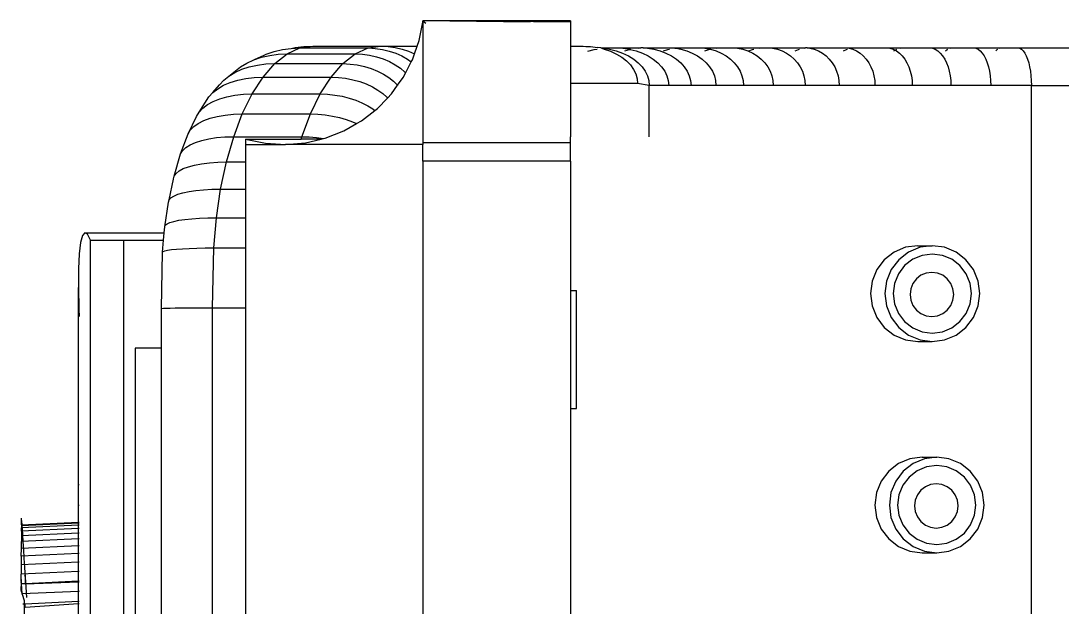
# Model space of a CAD drawing. Header units: millimetres. Extents: x 1380494 to 2061523, y -305664 to -174999.
# Drawn here: x 2013896 to 2014081.8, y -276285.2 to -276180.7 of the extents above; entities that cross this region are included whole.
import ezdxf

# ---------------------------------------------------------------- set-up
doc = ezdxf.new("R2010")
doc.units = ezdxf.units.MM
doc.header["$LTSCALE"] = 600
doc.header["$MEASUREMENT"] = 0
doc.layers.add('medical equipment', color=171, linetype='Continuous', lineweight=25)

msp = doc.modelspace()

# ---------------------------------------------------------------- linework, layer by layer
at = {"layer": 'medical equipment'}
for p, q in [((2013967.0478, -276184.2345), (2013967.7268, -276180.9189)), ((2013967.7268, -276180.9189), (2013967.7268, -276180.7047)), ((2013994.0664, -276180.7047), (2013967.7268, -276180.7047)), ((2013986.8581, -276180.9189), (2013967.7268, -276180.7047)), ((2013967.7268, -276180.7047), (2013967.8905, -276180.9189)), ((2013994.0664, -276180.9189), (2013967.7268, -276180.7047)), ((2013967.7268, -276180.7047), (2013968.2546, -276181.1409)), ((2013967.7268, -276180.9189), (2013967.7268, -276202.7249)), ((2013994.0664, -276180.7047), (2013994.0664, -276185.1903)), ((2013941.196, -276186.1589), (2013942.6814, -276185.8174)), ((2013942.6814, -276185.8174), (2013944.2282, -276185.6101)), ((2013943.5216, -276186.5956), (2013945.81, -276185.5406)), ((2013944.2282, -276185.6101), (2013944.974, -276185.4691)), ((2013944.2282, -276185.6101), (2013945.81, -276185.5406)), ((2013944.974, -276185.4691), (2013946.5297, -276185.2605)), ((2013945.81, -276185.5406), (2013948.1144, -276185.1905)), ((2013945.81, -276185.5406), (2013957.9589, -276185.5404)), ((2013946.5297, -276185.2605), (2013948.1144, -276185.1905)), ((2013948.1144, -276185.1905), (2013960.2633, -276185.1903)), ((2013955.6705, -276186.5954), (2013957.9589, -276185.5404)), ((2013957.9589, -276185.5404), (2013960.2633, -276185.1903)), ((2013957.9589, -276185.5404), (2013959.2457, -276185.6118)), ((2013959.2457, -276185.6118), (2013960.5143, -276185.7932)), ((2013960.2633, -276185.1903), (2013961.5471, -276185.2622)), ((2013960.2633, -276185.1903), (2013966.716, -276185.1903)), ((2013960.5143, -276185.7932), (2013961.7434, -276186.0816)), ((2013961.5471, -276185.2622), (2013962.8079, -276185.4447)), ((2013962.8079, -276185.4447), (2013964.0247, -276185.735)), ((2013964.0247, -276185.735), (2013965.1772, -276186.1281)), ((2013966.2239, -276186.6074), (2013966.716, -276185.1903)), ((2013966.716, -276185.1903), (2013967.0478, -276184.2345)), ((2013994.0664, -276185.1903), (2013996.3409, -276185.1903)), ((2013994.0664, -276185.1903), (2013994.0664, -276191.8886)), ((2013996.3409, -276185.1903), (2013996.8184, -276185.2622)), ((2013996.8184, -276185.2622), (2013997.6226, -276185.2622)), ((2013997.1508, -276186.1281), (2013998.321, -276185.8174)), ((2013997.6226, -276185.2622), (2013998.8783, -276185.4447)), ((2013998.321, -276185.8174), (2013998.8483, -276185.735)), ((2013999.4749, -276185.5345), (2013998.8783, -276185.4447)), ((2013999.4749, -276185.5345), (2014001.0425, -276185.5345)), ((2013999.4749, -276185.5345), (2014000.0869, -276185.735)), ((2013999.4749, -276185.5345), (2014000.0311, -276185.5876)), ((2014000.0311, -276185.5876), (2014001.0425, -276185.5345)), ((2014000.0311, -276185.5876), (2014001.0305, -276185.7685)), ((2014000.0869, -276185.735), (2014001.2284, -276186.1281)), ((2014001.0305, -276185.7685), (2014002.2281, -276186.0571)), ((2014001.0425, -276185.5345), (2014002.1897, -276185.5176)), ((2014002.1897, -276185.5176), (2014002.4873, -276185.5345)), ((2014002.4873, -276185.5345), (2014006.6116, -276185.5176)), ((2014002.4873, -276185.5345), (2014003.4227, -276185.5876)), ((2014003.4227, -276185.5876), (2014004.6324, -276185.7685)), ((2014003.769, -276186.0571), (2014004.6137, -276185.8174)), ((2014004.6137, -276185.8174), (2014004.7429, -276185.7958)), ((2014004.6324, -276185.7685), (2014004.7429, -276185.7958)), ((2014004.7429, -276185.7958), (2014004.9067, -276185.7685)), ((2014004.7429, -276185.7958), (2014005.7984, -276186.0571)), ((2014006.2141, -276185.5876), (2014006.6116, -276185.5176)), ((2014007.0239, -276185.5422), (2014006.6116, -276185.5176)), ((2014007.0239, -276185.5422), (2014007.1606, -276185.5345)), ((2014007.1606, -276185.5345), (2014011.5587, -276185.5176)), ((2014007.1606, -276185.5345), (2014007.7868, -276185.5876)), ((2014007.7868, -276185.5876), (2014008.9396, -276185.7685)), ((2014008.9396, -276185.7685), (2014010.0509, -276186.0571)), ((2014010.6614, -276186.0571), (2014011.4433, -276185.8174)), ((2014011.4433, -276185.8174), (2014011.7144, -276185.7685)), ((2014011.5587, -276185.5176), (2014011.8267, -276185.5345)), ((2014011.8267, -276185.5345), (2014012.6691, -276185.5876)), ((2014011.8267, -276185.5345), (2014013.8006, -276185.5345)), ((2014012.6691, -276185.5876), (2014012.9246, -276185.5876)), ((2014012.9246, -276185.5876), (2014013.8006, -276185.5345)), ((2014012.9246, -276185.5876), (2014013.7584, -276185.7685)), ((2014013.7584, -276185.7685), (2014014.8084, -276186.0571)), ((2014013.8006, -276185.5345), (2014017.0019, -276185.5176)), ((2014017.0019, -276185.5176), (2014017.2527, -276185.5345)), ((2014017.2527, -276185.5345), (2014018.041, -276185.5876)), ((2014017.2527, -276185.5345), (2014020.9236, -276185.5345)), ((2014018.041, -276185.5876), (2014019.0604, -276185.7685)), ((2014018.0552, -276186.0571), (2014018.7697, -276185.8174)), ((2014018.7697, -276185.8174), (2014019.0604, -276185.7685)), ((2014019.0604, -276185.7685), (2014020.0431, -276186.0571)), ((2014020.1232, -276185.5876), (2014020.9236, -276185.5345)), ((2014020.9236, -276185.5345), (2014022.9094, -276185.5176)), ((2014022.9094, -276185.5176), (2014023.1415, -276185.5345)), ((2014023.1415, -276185.5345), (2014023.8712, -276185.5876)), ((2014023.1415, -276185.5345), (2014028.488, -276185.5345)), ((2014023.8712, -276185.5876), (2014024.8147, -276185.7685)), ((2014024.8147, -276185.7685), (2014025.7242, -276186.0571)), ((2014025.9072, -276186.0571), (2014026.55, -276185.8174)), ((2014026.55, -276185.8174), (2014026.7729, -276185.7685)), ((2014027.7678, -276185.5876), (2014028.488, -276185.5345)), ((2014028.488, -276185.5345), (2014029.2467, -276185.5176)), ((2014029.2467, -276185.5176), (2014029.432, -276185.5324)), ((2014029.432, -276185.5324), (2014035.9766, -276185.5176)), ((2014029.432, -276185.5324), (2014030.1255, -276185.5876)), ((2014030.1255, -276185.5876), (2014030.9876, -276185.7685)), ((2014030.9876, -276185.7685), (2014031.8187, -276186.0571)), ((2014034.1714, -276186.0571), (2014034.7388, -276185.8174)), ((2014034.7388, -276185.8174), (2014034.9356, -276185.7685)), ((2014035.8138, -276185.5876), (2014035.9766, -276185.5176)), ((2014036.3044, -276185.5466), (2014035.9766, -276185.5176)), ((2014036.3044, -276185.5466), (2014036.4495, -276185.5345)), ((2014036.4495, -276185.5345), (2014043.0599, -276185.5176)), ((2014036.4495, -276185.5345), (2014036.7674, -276185.5876)), ((2014036.7674, -276185.5876), (2014037.5431, -276185.7685)), ((2014037.5431, -276185.7685), (2014038.2908, -276186.0571)), ((2014042.7995, -276186.0571), (2014043.2882, -276185.8174)), ((2014043.0599, -276185.5176), (2014043.2284, -276185.5345)), ((2014043.2284, -276185.5345), (2014043.7579, -276185.5876)), ((2014043.2284, -276185.5345), (2014044.7616, -276185.5345)), ((2014043.2882, -276185.8174), (2014043.4577, -276185.7685)), ((2014043.7579, -276185.5876), (2014044.4426, -276185.7685)), ((2014044.2141, -276185.5876), (2014044.7616, -276185.5345)), ((2014044.4426, -276185.7685), (2014045.1027, -276186.0571)), ((2014044.7616, -276185.5345), (2014050.4551, -276185.5176)), ((2014050.4551, -276185.5176), (2014050.6002, -276185.5345)), ((2014050.6002, -276185.5345), (2014051.0562, -276185.5876)), ((2014050.6002, -276185.5345), (2014053.3756, -276185.5345)), ((2014051.0562, -276185.5876), (2014051.646, -276185.7685)), ((2014051.646, -276185.7685), (2014051.9602, -276185.928)), ((2014051.741, -276186.0571), (2014051.9602, -276185.928)), ((2014051.9602, -276185.928), (2014052.1481, -276185.8174)), ((2014051.9602, -276185.928), (2014052.2145, -276186.0571)), ((2014052.1481, -276185.8174), (2014052.2893, -276185.7685)), ((2014052.9194, -276185.5876), (2014053.3756, -276185.5345)), ((2014053.3756, -276185.5345), (2014058.1188, -276185.5176)), ((2014058.1188, -276185.5176), (2014058.2397, -276185.5345)), ((2014058.2397, -276185.5345), (2014058.6197, -276185.5876)), ((2014058.2397, -276185.5345), (2014062.2412, -276185.5345)), ((2014058.6197, -276185.5876), (2014059.111, -276185.7685)), ((2014059.111, -276185.7685), (2014059.5846, -276186.0571)), ((2014060.9435, -276186.0571), (2014061.2667, -276185.8174)), ((2014061.2667, -276185.8174), (2014061.3788, -276185.7685)), ((2014061.879, -276185.5876), (2014062.2412, -276185.5345)), ((2014062.2412, -276185.5345), (2014066.0064, -276185.5176)), ((2014066.0064, -276185.5176), (2014066.1024, -276185.5345)), ((2014066.1024, -276185.5345), (2014066.404, -276185.5876)), ((2014066.1024, -276185.5345), (2014070.9642, -276185.5345)), ((2014066.404, -276185.5876), (2014066.794, -276185.7685)), ((2014066.794, -276185.7685), (2014067.17, -276186.0571)), ((2014069.9458, -276186.0571), (2014070.1995, -276185.8174)), ((2014070.1995, -276185.8174), (2014070.2874, -276185.7685)), ((2014070.68, -276185.5876), (2014070.9642, -276185.5345)), ((2014070.9642, -276185.5345), (2014073.919, -276185.5176)), ((2014073.919, -276185.5176), (2014073.9943, -276185.5345)), ((2014073.9943, -276185.5345), (2014074.231, -276185.5876)), ((2014073.9943, -276185.5345), (2014113.0949, -276185.5345)), ((2014074.231, -276185.5876), (2014074.5371, -276185.7685)), ((2014074.5371, -276185.7685), (2014074.8321, -276186.0571)), ((2013936.3149, -276188.2309), (2013937.5698, -276187.6559)), ((2013937.5698, -276187.6559), (2013938.9421, -276187.198)), ((2013937.5698, -276187.6559), (2013938.4861, -276187.2334)), ((2013938.4861, -276187.2334), (2013938.5096, -276187.2191)), ((2013938.5096, -276187.2191), (2013939.7974, -276186.6289)), ((2013938.9421, -276187.198), (2013940.4085, -276186.8653)), ((2013939.7974, -276186.6289), (2013941.196, -276186.1589)), ((2013940.4085, -276186.8653), (2013941.9437, -276186.6633)), ((2013941.3122, -276188.3339), (2013943.5216, -276186.5956)), ((2013941.9437, -276186.6633), (2013943.5216, -276186.5956)), ((2013943.5216, -276186.5956), (2013955.6705, -276186.5954)), ((2013953.4611, -276188.3337), (2013955.6705, -276186.5954)), ((2013955.6705, -276186.5954), (2013956.9613, -276186.6649)), ((2013956.9613, -276186.6649), (2013958.24, -276186.8417)), ((2013958.24, -276186.8417), (2013959.4852, -276187.1227)), ((2013959.4852, -276187.1227), (2013960.6761, -276187.5032)), ((2013960.6761, -276187.5032), (2013961.7928, -276187.977)), ((2013961.7434, -276186.0816), (2013962.9125, -276186.4722)), ((2013962.9125, -276186.4722), (2013964.0021, -276186.9584)), ((2013964.0021, -276186.9584), (2013964.9939, -276187.5322)), ((2013964.9939, -276187.5322), (2013965.6623, -276188.0286)), ((2013965.1772, -276186.1281), (2013966.2239, -276186.6074)), ((2013965.6623, -276188.0286), (2013965.8689, -276187.6301)), ((2013965.8689, -276187.6301), (2013966.2239, -276186.6074)), ((2014001.2284, -276186.1281), (2014002.2835, -276186.6175)), ((2014002.2281, -276186.0571), (2014003.3591, -276186.4487)), ((2014002.2835, -276186.6175), (2014003.2347, -276187.1951)), ((2014003.2347, -276187.1951), (2014004.066, -276187.851)), ((2014003.3591, -276186.4487), (2014004.4045, -276186.9366)), ((2014004.066, -276187.851), (2014004.7636, -276188.5744)), ((2014004.4045, -276186.9366), (2014005.3469, -276187.5128)), ((2014005.3469, -276187.5128), (2014006.1706, -276188.1676)), ((2014005.7984, -276186.0571), (2014006.9013, -276186.4487)), ((2014006.9013, -276186.4487), (2014007.9226, -276186.9366)), ((2014007.9226, -276186.9366), (2014008.8453, -276187.5128)), ((2014008.8453, -276187.5128), (2014009.6539, -276188.1676)), ((2014010.0509, -276186.0571), (2014011.102, -276186.4487)), ((2014011.102, -276186.4487), (2014012.0754, -276186.9366)), ((2014012.0754, -276186.9366), (2014012.9547, -276187.5128)), ((2014012.9547, -276187.5128), (2014013.7254, -276188.1676)), ((2014014.8084, -276186.0571), (2014015.8016, -276186.4487)), ((2014015.8016, -276186.4487), (2014016.7213, -276186.9366)), ((2014016.7213, -276186.9366), (2014017.5522, -276187.5128)), ((2014017.5522, -276187.5128), (2014018.2804, -276188.1676)), ((2014020.0431, -276186.0571), (2014020.9725, -276186.4487)), ((2014020.9725, -276186.4487), (2014021.8332, -276186.9366)), ((2014021.8332, -276186.9366), (2014022.6108, -276187.5128)), ((2014022.6108, -276187.5128), (2014023.2922, -276188.1676)), ((2014025.7242, -276186.0571), (2014026.5845, -276186.4487)), ((2014026.5845, -276186.4487), (2014027.3811, -276186.9366)), ((2014027.3811, -276186.9366), (2014028.1008, -276187.5128)), ((2014028.1008, -276187.5128), (2014028.7316, -276188.1676)), ((2014031.8187, -276186.0571), (2014032.6047, -276186.4487)), ((2014032.6047, -276186.4487), (2014033.3326, -276186.9366)), ((2014033.3326, -276186.9366), (2014033.9903, -276187.5128)), ((2014033.9903, -276187.5128), (2014034.5666, -276188.1676)), ((2014038.2908, -276186.0571), (2014038.998, -276186.4487)), ((2014038.998, -276186.4487), (2014039.653, -276186.9366)), ((2014039.653, -276186.9366), (2014040.2447, -276187.5128)), ((2014040.2447, -276187.5128), (2014040.7632, -276188.1676)), ((2014045.1027, -276186.0571), (2014045.727, -276186.4487)), ((2014045.727, -276186.4487), (2014046.3051, -276186.9366)), ((2014046.3051, -276186.9366), (2014046.8274, -276187.5128)), ((2014046.8274, -276187.5128), (2014047.2851, -276188.1676)), ((2014052.2145, -276186.0571), (2014052.7522, -276186.4487)), ((2014052.7522, -276186.4487), (2014053.2501, -276186.9366)), ((2014053.2501, -276186.9366), (2014053.7, -276187.5128)), ((2014053.7, -276187.5128), (2014054.0942, -276188.1676)), ((2014059.5846, -276186.0571), (2014060.0326, -276186.4487)), ((2014060.0326, -276186.4487), (2014060.4474, -276186.9366)), ((2014060.4474, -276186.9366), (2014060.8222, -276187.5128)), ((2014060.8222, -276187.5128), (2014061.1506, -276188.1676)), ((2014067.17, -276186.0571), (2014067.5256, -276186.4487)), ((2014067.5256, -276186.4487), (2014067.8549, -276186.9366)), ((2014067.8549, -276186.9366), (2014068.1523, -276187.5128)), ((2014068.1523, -276187.5128), (2014068.4131, -276188.1676)), ((2014074.8321, -276186.0571), (2014075.1112, -276186.4487)), ((2014075.1112, -276186.4487), (2014075.3696, -276186.9366)), ((2014075.3696, -276186.9366), (2014075.603, -276187.5128)), ((2014075.603, -276187.5128), (2014075.8076, -276188.1676)), ((2013933.1179, -276190.5508), (2013935.1991, -276188.9134)), ((2013934.196, -276189.898), (2013935.419, -276189.348)), ((2013935.1991, -276188.9134), (2013936.3149, -276188.2309)), ((2013935.419, -276189.348), (2013936.766, -276188.9101)), ((2013936.766, -276188.9101), (2013938.214, -276188.5918)), ((2013938.214, -276188.5918), (2013939.7381, -276188.3987)), ((2013939.2196, -276190.7257), (2013941.3122, -276188.3339)), ((2013939.7381, -276188.3987), (2013941.3122, -276188.3339)), ((2013941.3122, -276188.3339), (2013953.4611, -276188.3337)), ((2013951.3685, -276190.7255), (2013953.4611, -276188.3337)), ((2013953.4611, -276188.3337), (2013954.7557, -276188.4002)), ((2013954.7557, -276188.4002), (2013956.0442, -276188.5692)), ((2013956.0442, -276188.5692), (2013957.3049, -276188.838)), ((2013957.3049, -276188.838), (2013958.5169, -276189.202)), ((2013958.5169, -276189.202), (2013959.6599, -276189.6551)), ((2013959.6599, -276189.6551), (2013960.7147, -276190.1898)), ((2013961.7928, -276187.977), (2013962.8167, -276188.536)), ((2013962.8167, -276188.536), (2013963.7307, -276189.1709)), ((2013963.7307, -276189.1709), (2013964.5193, -276189.8712)), ((2013964.6365, -276190.007), (2013965.6623, -276188.0286)), ((2014004.7636, -276188.5744), (2014005.3159, -276189.3532)), ((2014005.3159, -276189.3532), (2014005.7135, -276190.1744)), ((2014006.1706, -276188.1676), (2014006.8617, -276188.89)), ((2014006.8617, -276188.89), (2014007.4088, -276189.6681)), ((2014007.4088, -276189.6681), (2014007.8026, -276190.4887)), ((2014009.6539, -276188.1676), (2014010.335, -276188.89)), ((2014010.335, -276188.89), (2014010.8771, -276189.6681)), ((2014010.8771, -276189.6681), (2014011.2712, -276190.4887)), ((2014013.7254, -276188.1676), (2014014.3745, -276188.89)), ((2014014.3745, -276188.89), (2014014.8912, -276189.6681)), ((2014014.8912, -276189.6681), (2014015.2668, -276190.4887)), ((2014018.2804, -276188.1676), (2014018.8937, -276188.89)), ((2014018.8937, -276188.89), (2014019.3819, -276189.6681)), ((2014019.3819, -276189.6681), (2014019.7368, -276190.4887)), ((2014023.2922, -276188.1676), (2014023.8662, -276188.89)), ((2014023.8662, -276188.89), (2014024.323, -276189.6681)), ((2014024.323, -276189.6681), (2014024.6552, -276190.4887)), ((2014028.7316, -276188.1676), (2014029.2628, -276188.89)), ((2014029.2628, -276188.89), (2014029.6857, -276189.6681)), ((2014029.6857, -276189.6681), (2014029.9931, -276190.4887)), ((2014034.5666, -276188.1676), (2014035.052, -276188.89)), ((2014035.052, -276188.89), (2014035.4384, -276189.6681)), ((2014035.4384, -276189.6681), (2014035.7193, -276190.4887)), ((2014040.7632, -276188.1676), (2014041.1999, -276188.89)), ((2014041.1999, -276188.89), (2014041.5476, -276189.6681)), ((2014041.5476, -276189.6681), (2014041.8003, -276190.4887)), ((2014047.2851, -276188.1676), (2014047.6706, -276188.89)), ((2014047.6706, -276188.89), (2014047.9775, -276189.6681)), ((2014047.9775, -276189.6681), (2014048.2006, -276190.4887)), ((2014054.0942, -276188.1676), (2014054.4263, -276188.89)), ((2014054.4263, -276188.89), (2014054.6906, -276189.6681)), ((2014054.6906, -276189.6681), (2014054.8827, -276190.4887)), ((2014061.1506, -276188.1676), (2014061.4272, -276188.89)), ((2014061.4272, -276188.89), (2014061.6474, -276189.6681)), ((2014061.6474, -276189.6681), (2014061.8075, -276190.4887)), ((2014068.4131, -276188.1676), (2014068.6327, -276188.89)), ((2014068.6327, -276188.89), (2014068.8075, -276189.6681)), ((2014068.8075, -276189.6681), (2014068.9345, -276190.4887)), ((2014075.8076, -276188.1676), (2014075.98, -276188.89)), ((2014075.98, -276188.89), (2014076.1171, -276189.6681)), ((2014076.1171, -276189.6681), (2014076.2169, -276190.4887)), ((2013931.4674, -276192.1184), (2013932.2031, -276191.2952)), ((2013932.2031, -276191.2952), (2013933.1179, -276190.5508)), ((2013933.1179, -276190.5508), (2013934.196, -276189.898)), ((2013933.382, -276191.6763), (2013934.705, -276191.2658)), ((2013934.705, -276191.2658), (2013936.1355, -276190.9675)), ((2013936.1355, -276190.9675), (2013937.649, -276190.7864)), ((2013937.2796, -276193.7301), (2013939.2196, -276190.7257)), ((2013937.649, -276190.7864), (2013939.2196, -276190.7257)), ((2013939.2196, -276190.7257), (2013951.3685, -276190.7255)), ((2013949.4285, -276193.7299), (2013951.3685, -276190.7255)), ((2013951.3685, -276190.7255), (2013952.6668, -276190.7879)), ((2013952.6668, -276190.7879), (2013953.9645, -276190.9463)), ((2013953.9645, -276190.9463), (2013955.24, -276191.1982)), ((2013955.24, -276191.1982), (2013956.4719, -276191.5394)), ((2013956.4719, -276191.5394), (2013957.6396, -276191.9642)), ((2013960.7147, -276190.1898), (2013961.6637, -276190.7971)), ((2013961.6637, -276190.7971), (2013962.4912, -276191.4669)), ((2013962.4912, -276191.4669), (2013963.1832, -276192.188)), ((2013963.1832, -276192.188), (2013964.2144, -276190.8212)), ((2013964.2144, -276190.8212), (2013964.6365, -276190.007)), ((2013964.5193, -276189.8712), (2013964.6365, -276190.007)), ((2014005.7135, -276190.1744), (2014005.9498, -276191.0243)), ((2014005.9498, -276191.0243), (2014006.0209, -276191.8886)), ((2014007.8026, -276190.4887), (2014008.0367, -276191.3382)), ((2014008.0367, -276191.3382), (2014008.1071, -276192.2024)), ((2014011.2712, -276190.4887), (2014011.5107, -276191.3382)), ((2014011.5107, -276191.3382), (2014011.5916, -276192.2024)), ((2014015.2668, -276190.4887), (2014015.495, -276191.3382)), ((2014015.495, -276191.3382), (2014015.5722, -276192.2024)), ((2014019.7368, -276190.4887), (2014019.9525, -276191.3382)), ((2014019.9525, -276191.3382), (2014020.0254, -276192.2024)), ((2014024.6552, -276190.4887), (2014024.857, -276191.3382)), ((2014024.857, -276191.3382), (2014024.9252, -276192.2024)), ((2014029.9931, -276190.4887), (2014030.1799, -276191.3382)), ((2014030.1799, -276191.3382), (2014030.243, -276192.2024)), ((2014035.7193, -276190.4887), (2014035.89, -276191.3382)), ((2014035.89, -276191.3382), (2014035.9477, -276192.2024)), ((2014041.8003, -276190.4887), (2014041.9539, -276191.3382)), ((2014041.9539, -276191.3382), (2014042.0058, -276192.2024)), ((2014048.2006, -276190.4887), (2014048.3362, -276191.3382)), ((2014048.3362, -276191.3382), (2014048.382, -276192.2024)), ((2014054.8827, -276190.4887), (2014054.9995, -276191.3382)), ((2014054.9995, -276191.3382), (2014055.0389, -276192.2024)), ((2014061.8075, -276190.4887), (2014061.9048, -276191.3382)), ((2014061.9048, -276191.3382), (2014061.9377, -276192.2024)), ((2014068.9345, -276190.4887), (2014069.0118, -276191.3382)), ((2014069.0118, -276191.3382), (2014069.0379, -276192.2024)), ((2014076.2169, -276190.4887), (2014076.2775, -276191.3382)), ((2014076.2775, -276191.3382), (2014076.2979, -276192.2024)), ((2013930.2728, -276193.5016), (2013931.4674, -276192.1184)), ((2013930.2728, -276193.5016), (2013931.1468, -276192.8038)), ((2013931.1468, -276192.8038), (2013932.1891, -276192.1919)), ((2013932.1891, -276192.1919), (2013933.382, -276191.6763)), ((2013957.6396, -276191.9642), (2013958.7238, -276192.4654)), ((2013958.7238, -276192.4654), (2013959.7061, -276193.0347)), ((2013959.7061, -276193.0347), (2013960.5702, -276193.6625)), ((2013962.1187, -276193.7415), (2013963.1832, -276192.188)), ((2013963.1832, -276192.188), (2013963.2083, -276192.2231)), ((2013994.0664, -276191.8886), (2013994.0664, -276201.4014)), ((2014006.0209, -276191.8886), (2013994.0664, -276191.8886)), ((2014008.1071, -276192.2024), (2014006.0209, -276191.8886)), ((2014011.5916, -276192.2024), (2014008.1071, -276192.2024)), ((2014008.1071, -276201.4117), (2014008.1071, -276192.2024)), ((2014015.5722, -276192.2024), (2014011.5916, -276192.2024)), ((2014020.0254, -276192.2024), (2014015.5722, -276192.2024)), ((2014024.9252, -276192.2024), (2014020.0254, -276192.2024)), ((2014030.243, -276192.2024), (2014024.9252, -276192.2024)), ((2014035.9477, -276192.2024), (2014030.243, -276192.2024)), ((2014042.0058, -276192.2024), (2014035.9477, -276192.2024)), ((2014048.382, -276192.2024), (2014042.0058, -276192.2024)), ((2014055.0389, -276192.2024), (2014048.382, -276192.2024)), ((2014061.9377, -276192.2024), (2014055.0389, -276192.2024)), ((2014069.0379, -276192.2024), (2014061.9377, -276192.2024)), ((2014076.2979, -276192.2024), (2014069.0379, -276192.2024)), ((2014076.2979, -276637.2354), (2014076.2979, -276192.2024)), ((2014076.2979, -276192.2024), (2014393.6213, -276192.2024)), ((2013927.8343, -276196.9799), (2013929.5821, -276194.2732)), ((2013929.3194, -276195.6338), (2013930.3285, -276195.0733)), ((2013929.5821, -276194.2732), (2013930.2728, -276193.5016)), ((2013930.3285, -276195.0733), (2013931.4935, -276194.6009)), ((2013931.4935, -276194.6009), (2013932.7943, -276194.2249)), ((2013932.7943, -276194.2249), (2013934.2086, -276193.9516)), ((2013934.2086, -276193.9516), (2013935.7123, -276193.7857)), ((2013935.5254, -276197.2957), (2013937.2796, -276193.7301)), ((2013935.7123, -276193.7857), (2013937.2796, -276193.7301)), ((2013937.2796, -276193.7301), (2013949.4285, -276193.7299)), ((2013947.6743, -276197.2956), (2013949.4285, -276193.7299)), ((2013949.4285, -276193.7299), (2013950.7301, -276193.787)), ((2013950.7301, -276193.787), (2013952.0364, -276193.9322)), ((2013952.0364, -276193.9322), (2013953.3256, -276194.163)), ((2013953.3256, -276194.163), (2013954.576, -276194.4756)), ((2013954.576, -276194.4756), (2013955.7667, -276194.8647)), ((2013955.7667, -276194.8647), (2013956.878, -276195.3238)), ((2013956.878, -276195.3238), (2013957.8912, -276195.8453)), ((2013959.6253, -276196.3305), (2013961.4133, -276194.474)), ((2013960.5702, -276193.6625), (2013961.3017, -276194.3384)), ((2013961.3017, -276194.3384), (2013961.4133, -276194.474)), ((2013961.4133, -276194.474), (2013962.1187, -276193.7415)), ((2013927.3839, -276197.7424), (2013927.8343, -276196.9799)), ((2013927.8343, -276196.9799), (2013928.4832, -276196.273)), ((2013928.4832, -276196.273), (2013929.3194, -276195.6338)), ((2013956.7858, -276198.5346), (2013959.1425, -276196.7052)), ((2013957.8912, -276195.8453), (2013958.7893, -276196.4205)), ((2013958.7893, -276196.4205), (2013959.1425, -276196.7052)), ((2013959.1425, -276196.7052), (2013959.6253, -276196.3305)), ((2013925.8443, -276200.8719), (2013927.3839, -276197.7424)), ((2013926.865, -276199.5622), (2013927.667, -276198.9925)), ((2013927.667, -276198.9925), (2013928.6462, -276198.4929)), ((2013928.6462, -276198.4929), (2013929.7859, -276198.0719)), ((2013929.7859, -276198.0719), (2013931.0665, -276197.7367)), ((2013931.0665, -276197.7367), (2013932.4662, -276197.4931)), ((2013932.4662, -276197.4931), (2013933.9611, -276197.3453)), ((2013933.9611, -276197.3453), (2013935.5254, -276197.2957)), ((2013933.987, -276201.3615), (2013935.5254, -276197.2957)), ((2013935.5254, -276197.2957), (2013947.6743, -276197.2956)), ((2013946.1359, -276201.3614), (2013947.6743, -276197.2956)), ((2013947.6743, -276197.2956), (2013948.979, -276197.3465)), ((2013948.979, -276197.3465), (2013950.293, -276197.4759)), ((2013950.293, -276197.4759), (2013951.5945, -276197.6816)), ((2013951.5945, -276197.6816), (2013952.8616, -276197.9601)), ((2013952.8616, -276197.9601), (2013954.0732, -276198.3069)), ((2013953.6592, -276200.3079), (2013955.9121, -276199.0301)), ((2013954.0732, -276198.3069), (2013955.209, -276198.7162)), ((2013955.209, -276198.7162), (2013955.9121, -276199.0301)), ((2013955.9121, -276199.0301), (2013956.7858, -276198.5346)), ((2013924.4941, -276204.4403), (2013925.8443, -276200.8719)), ((2013925.8443, -276200.8719), (2013926.2539, -276200.1923)), ((2013926.2539, -276200.1923), (2013926.865, -276199.5622)), ((2013950.3103, -276201.6137), (2013953.6592, -276200.3079)), ((2013926.2179, -276202.8223), (2013927.1708, -276202.3922)), ((2013927.1708, -276202.3922), (2013928.2883, -276202.0297)), ((2013928.2883, -276202.0297), (2013929.5513, -276201.7412)), ((2013929.5513, -276201.7412), (2013930.9382, -276201.5315)), ((2013930.9382, -276201.5315), (2013932.4253, -276201.4042)), ((2013932.4253, -276201.4042), (2013933.987, -276201.3615)), ((2013932.6907, -276205.8579), (2013933.987, -276201.3615)), ((2013933.987, -276201.3615), (2013946.1359, -276201.3614)), ((2013936.1194, -276201.7763), (2013936.1194, -276202.7249)), ((2013936.1194, -276201.7763), (2013939.6388, -276202.5072)), ((2013936.1194, -276201.7763), (2013946.0162, -276201.7763)), ((2013936.1194, -276202.7249), (2013936.1194, -276205.8579)), ((2013936.1194, -276202.7249), (2013943.2267, -276202.7249)), ((2013939.6388, -276202.5072), (2013943.2267, -276202.7249)), ((2013943.2267, -276202.7249), (2013946.8086, -276202.425)), ((2013967.7268, -276202.7249), (2013943.2267, -276202.7249)), ((2013946.0162, -276201.7763), (2013946.1359, -276201.3614)), ((2013949.6084, -276201.7763), (2013946.0162, -276201.7763)), ((2013946.1359, -276201.3614), (2013947.4432, -276201.4052)), ((2013946.8086, -276202.425), (2013949.6084, -276201.7763)), ((2013947.4432, -276201.4052), (2013948.7641, -276201.5166)), ((2013948.7641, -276201.5166), (2013950.0061, -276201.6842)), ((2013949.6084, -276201.7763), (2013950.0061, -276201.6842)), ((2013950.0061, -276201.6842), (2013950.3103, -276201.6137)), ((2013994.0664, -276202.4746), (2013967.7268, -276202.4746)), ((2013967.7268, -276205.7427), (2013967.7268, -276202.7249)), ((2013994.0664, -276205.7427), (2013994.0664, -276201.4014)), ((2013923.3564, -276208.3867), (2013924.4941, -276204.4403)), ((2013924.4941, -276204.4403), (2013924.868, -276203.8552)), ((2013924.868, -276203.8552), (2013925.4458, -276203.3128)), ((2013925.4458, -276203.3128), (2013926.2179, -276202.8223)), ((2013925.9276, -276206.7045), (2013927.0264, -276206.4068)), ((2013927.0264, -276206.4068), (2013928.2746, -276206.1698)), ((2013928.2746, -276206.1698), (2013929.6507, -276205.9975)), ((2013929.6507, -276205.9975), (2013931.1312, -276205.893)), ((2013931.1312, -276205.893), (2013932.6907, -276205.8579)), ((2013931.6588, -276210.708), (2013932.6907, -276205.8579)), ((2013932.6907, -276205.8579), (2013936.1194, -276205.8579)), ((2013936.1194, -276205.8579), (2013936.1194, -276210.708)), ((2013994.0664, -276205.7427), (2013967.7268, -276205.7427)), ((2013967.7268, -276205.7427), (2013967.7268, -276609.7352)), ((2013994.0664, -276205.7427), (2013994.0664, -276228.7636)), ((2013923.3564, -276208.3867), (2013923.7001, -276207.9061)), ((2013923.7001, -276207.9061), (2013924.2501, -276207.4606)), ((2013924.2501, -276207.4606), (2013924.9968, -276207.0577)), ((2013924.9968, -276207.0577), (2013925.9276, -276206.7045)), ((2013922.4507, -276212.6434), (2013923.2348, -276208.958)), ((2013923.2248, -276208.894), (2013923.3564, -276208.3867)), ((2013923.2348, -276208.958), (2013923.2248, -276208.894)), ((2013922.7704, -276212.2756), (2013923.2981, -276211.9347)), ((2013923.2981, -276211.9347), (2013924.0248, -276211.6263)), ((2013924.0248, -276211.6263), (2013924.9379, -276211.3559)), ((2013924.9379, -276211.3559), (2013926.0219, -276211.1281)), ((2013926.0219, -276211.1281), (2013927.2582, -276210.9467)), ((2013927.2582, -276210.9467), (2013928.6257, -276210.8149)), ((2013928.6257, -276210.8149), (2013930.101, -276210.7349)), ((2013930.101, -276210.7349), (2013931.6588, -276210.708)), ((2013930.9088, -276215.8289), (2013931.6588, -276210.708)), ((2013931.6588, -276210.708), (2013936.1194, -276210.708)), ((2013936.1194, -276210.708), (2013936.1194, -276215.8288)), ((2013921.7045, -276217.4005), (2013922.3444, -276213.0318)), ((2013922.3444, -276213.0318), (2013922.4507, -276212.6434)), ((2013922.4507, -276212.6434), (2013922.7704, -276212.2756)), ((2013921.6116, -276218.4831), (2013921.7045, -276217.4005)), ((2013921.7045, -276217.4005), (2013921.7924, -276217.1378)), ((2013921.7924, -276217.1378), (2013922.0947, -276216.8891)), ((2013922.0947, -276216.8891), (2013922.6063, -276216.6585)), ((2013922.6063, -276216.6585), (2013923.3183, -276216.4499)), ((2013923.3183, -276216.4499), (2013924.2186, -276216.267)), ((2013924.2186, -276216.267), (2013925.2918, -276216.113)), ((2013925.2918, -276216.113), (2013926.5195, -276215.9903)), ((2013926.5195, -276215.9903), (2013927.8808, -276215.9011)), ((2013927.8808, -276215.9011), (2013929.3523, -276215.847)), ((2013929.3523, -276215.847), (2013930.9088, -276215.8289)), ((2013930.4487, -276221.1902), (2013930.9088, -276215.8289)), ((2013930.9088, -276215.8289), (2013936.1194, -276215.8288)), ((2013936.1194, -276215.8288), (2013936.1194, -276221.1901)), ((2013906.9948, -276218.9753), (2013906.6734, -276220.2302)), ((2013907.4063, -276218.4831), (2013906.9948, -276218.9753)), ((2013907.899, -276218.764), (2013907.4063, -276218.4831)), ((2013907.4063, -276218.4831), (2013921.6116, -276218.4831)), ((2013908.4625, -276219.8121), (2013907.899, -276218.764)), ((2013921.4976, -276219.8121), (2013921.6116, -276218.4831)), ((2013906.6734, -276220.2302), (2013906.4487, -276222.2213)), ((2013908.4625, -276386.2523), (2013908.4625, -276219.8121)), ((2013908.4625, -276219.8121), (2013914.3999, -276219.8121)), ((2013914.3999, -276219.8121), (2013921.4976, -276219.8121)), ((2013914.3999, -276386.4094), (2013914.3999, -276219.8121)), ((2013921.3157, -276221.9308), (2013921.4976, -276219.8121)), ((2013923.7784, -276221.3967), (2013924.8446, -276221.324)), ((2013924.8446, -276221.324), (2013926.0667, -276221.2662)), ((2013926.0667, -276221.2662), (2013927.4239, -276221.2242)), ((2013927.4239, -276221.2242), (2013928.893, -276221.1987)), ((2013928.893, -276221.1987), (2013930.4487, -276221.1902)), ((2013930.2274, -276231.8552), (2013930.4487, -276221.1902)), ((2013930.4487, -276221.1902), (2013936.1194, -276221.1901)), ((2013936.1194, -276221.1901), (2013936.1194, -276231.8552)), ((2014053.8403, -276221.0778), (2014051.8024, -276221.9311)), ((2014056.0274, -276220.7867), (2014053.8403, -276221.0778)), ((2014056.429, -276221.0778), (2014054.391, -276221.9311)), ((2014056.0274, -276220.7867), (2014058.616, -276220.7867)), ((2014058.616, -276220.7867), (2014056.429, -276221.0778)), ((2014060.803, -276221.0778), (2014058.616, -276220.7867)), ((2014062.841, -276221.9311), (2014060.803, -276221.0778)), ((2013906.4487, -276222.2213), (2013906.3256, -276224.9064)), ((2013921.1068, -276232.0008), (2013921.3157, -276221.9308)), ((2013921.3157, -276221.9308), (2013921.3917, -276221.807)), ((2013921.3917, -276221.807), (2013921.6827, -276221.6898)), ((2013921.6827, -276221.6898), (2013922.1838, -276221.5811)), ((2013922.1838, -276221.5811), (2013922.8864, -276221.4828)), ((2013922.8864, -276221.4828), (2013923.7784, -276221.3967)), ((2014051.8024, -276221.9311), (2014050.0523, -276223.2885)), ((2014054.391, -276221.9311), (2014052.641, -276223.2885)), ((2014056.8103, -276222.5164), (2014055.1277, -276223.2209)), ((2014058.616, -276222.2761), (2014056.8103, -276222.5164)), ((2014060.4217, -276222.5164), (2014058.616, -276222.2761)), ((2014062.1043, -276223.2209), (2014060.4217, -276222.5164)), ((2014064.5911, -276223.2885), (2014062.841, -276221.9311)), ((2013906.3256, -276224.9064), (2013906.3066, -276228.2288)), ((2014048.7095, -276225.0575), (2014047.8653, -276227.1176)), ((2014050.0523, -276223.2885), (2014048.7095, -276225.0575)), ((2014051.2981, -276225.0575), (2014050.454, -276227.1176)), ((2014052.641, -276223.2885), (2014051.2981, -276225.0575)), ((2014053.6828, -276224.3416), (2014052.5741, -276225.8022)), ((2014055.1277, -276223.2209), (2014053.6828, -276224.3416)), ((2014063.5492, -276224.3416), (2014062.1043, -276223.2209)), ((2014064.6579, -276225.8022), (2014063.5492, -276224.3416)), ((2014065.9339, -276225.0575), (2014064.5911, -276223.2885)), ((2014066.7781, -276227.1176), (2014065.9339, -276225.0575)), ((2014052.5741, -276225.8022), (2014051.8772, -276227.5031)), ((2014055.7768, -276226.6987), (2014055.1577, -276227.5142)), ((2014056.5836, -276226.0729), (2014055.7768, -276226.6987)), ((2014057.5231, -276225.6795), (2014056.5836, -276226.0729)), ((2014058.5314, -276225.5453), (2014057.5231, -276225.6795)), ((2014059.5397, -276225.6795), (2014058.5314, -276225.5453)), ((2014060.4792, -276226.0729), (2014059.5397, -276225.6795)), ((2014061.286, -276226.6987), (2014060.4792, -276226.0729)), ((2014061.9051, -276227.5142), (2014061.286, -276226.6987)), ((2014065.3549, -276227.5031), (2014064.6579, -276225.8022)), ((2013906.3066, -276228.2288), (2013906.3921, -276232.1181)), ((2013906.3066, -276263.4466), (2013906.3066, -276228.2288)), ((2013994.0664, -276228.7636), (2013995.12, -276228.7636)), ((2013994.0664, -276228.7636), (2013994.0664, -276249.8353)), ((2013995.12, -276249.8353), (2013995.12, -276228.7636)), ((2014047.8653, -276227.1176), (2014047.5774, -276229.3283)), ((2014050.454, -276227.1176), (2014050.166, -276229.3283)), ((2014051.8772, -276227.5031), (2014051.6394, -276229.3283)), ((2014054.7685, -276228.464), (2014054.6358, -276229.4832)), ((2014055.1577, -276227.5142), (2014054.7685, -276228.464)), ((2014062.2943, -276228.464), (2014061.9051, -276227.5142)), ((2014062.427, -276229.4832), (2014062.2943, -276228.464)), ((2014065.5926, -276229.3283), (2014065.3549, -276227.5031)), ((2014067.066, -276229.3283), (2014066.7781, -276227.1176)), ((2014047.5774, -276229.3283), (2014047.8653, -276231.5391)), ((2014050.166, -276229.3283), (2014050.454, -276231.5391)), ((2014051.6394, -276229.3283), (2014051.8772, -276231.1536)), ((2014054.6358, -276229.4832), (2014054.7685, -276230.5024)), ((2014054.7685, -276230.5024), (2014055.1577, -276231.4521)), ((2014061.9051, -276231.4521), (2014062.2943, -276230.5024)), ((2014062.2943, -276230.5024), (2014062.427, -276229.4832)), ((2014065.3549, -276231.1536), (2014065.5926, -276229.3283)), ((2014066.7781, -276231.5391), (2014067.066, -276229.3283)), ((2013906.3921, -276232.1181), (2013906.4487, -276233.4334)), ((2013921.1068, -276232.0008), (2013921.1807, -276231.9765)), ((2013921.1807, -276232.0139), (2013921.1068, -276232.0008)), ((2013921.1068, -276239.0835), (2013921.1068, -276232.0008)), ((2013921.1807, -276231.9765), (2013921.4697, -276231.9535)), ((2013921.4697, -276231.9535), (2013921.969, -276231.9321)), ((2013921.969, -276231.9321), (2013922.6699, -276231.9128)), ((2013922.6699, -276231.9128), (2013923.5605, -276231.8958)), ((2013923.5605, -276231.8958), (2013924.6255, -276231.8815)), ((2013924.6255, -276231.8815), (2013925.8467, -276231.8702)), ((2013925.8467, -276231.8702), (2013927.2032, -276231.8619)), ((2013927.2032, -276231.8619), (2013928.6718, -276231.8569)), ((2013928.6718, -276231.8569), (2013930.2274, -276231.8552)), ((2013930.2274, -276231.8552), (2013936.1194, -276231.8552)), ((2013930.2274, -276598.9687), (2013930.2274, -276231.8552)), ((2013936.1194, -276231.8552), (2013936.1194, -276598.9687)), ((2014047.8653, -276231.5391), (2014048.7095, -276233.5991)), ((2014050.454, -276231.5391), (2014051.2981, -276233.5991)), ((2014051.8772, -276231.1536), (2014052.5741, -276232.8544)), ((2014055.1577, -276231.4521), (2014055.7768, -276232.2677)), ((2014055.7768, -276232.2677), (2014056.5836, -276232.8935)), ((2014060.4792, -276232.8935), (2014061.286, -276232.2677)), ((2014061.286, -276232.2677), (2014061.9051, -276231.4521)), ((2014064.6579, -276232.8544), (2014065.3549, -276231.1536)), ((2014065.9339, -276233.5991), (2014066.7781, -276231.5391)), ((2014048.7095, -276233.5991), (2014050.0523, -276235.3682)), ((2014051.2981, -276233.5991), (2014052.641, -276235.3682)), ((2014052.5741, -276232.8544), (2014053.6828, -276234.315)), ((2014053.6828, -276234.315), (2014055.1277, -276235.4357)), ((2014056.5836, -276232.8935), (2014057.5231, -276233.2868)), ((2014057.5231, -276233.2868), (2014058.5314, -276233.421)), ((2014058.5314, -276233.421), (2014059.5397, -276233.2868)), ((2014059.5397, -276233.2868), (2014060.4792, -276232.8935)), ((2014062.1043, -276235.4357), (2014063.5492, -276234.315)), ((2014063.5492, -276234.315), (2014064.6579, -276232.8544)), ((2014064.5911, -276235.3682), (2014065.9339, -276233.5991)), ((2014050.0523, -276235.3682), (2014051.8024, -276236.7256)), ((2014052.641, -276235.3682), (2014054.391, -276236.7256)), ((2014055.1277, -276235.4357), (2014056.8103, -276236.1403)), ((2014056.8103, -276236.1403), (2014058.616, -276236.3806)), ((2014058.616, -276236.3806), (2014060.4217, -276236.1403)), ((2014060.4217, -276236.1403), (2014062.1043, -276235.4357)), ((2014062.841, -276236.7256), (2014064.5911, -276235.3682)), ((2014051.8024, -276236.7256), (2014053.8403, -276237.5789)), ((2014053.8403, -276237.5789), (2014056.0274, -276237.8699)), ((2014054.391, -276236.7256), (2014056.429, -276237.5789)), ((2014056.0274, -276237.8699), (2014058.616, -276237.8699)), ((2014056.429, -276237.5789), (2014058.616, -276237.8699)), ((2014058.616, -276237.8699), (2014060.803, -276237.5789)), ((2014060.803, -276237.5789), (2014062.841, -276236.7256)), ((2013916.3921, -276239.0835), (2013916.3921, -276386.4621)), ((2013921.1068, -276239.0835), (2013916.3921, -276239.0835)), ((2013921.1807, -276239.0835), (2013921.1068, -276239.0835)), ((2013921.1068, -276386.5869), (2013921.1068, -276239.0835)), ((2013994.0664, -276249.8353), (2013995.12, -276249.8353)), ((2013994.0664, -276249.8353), (2013994.0664, -276321.577)), ((2014056.8163, -276258.4867), (2014054.6293, -276258.7778)), ((2014056.8163, -276258.4867), (2014059.4049, -276258.4867)), ((2014059.4049, -276258.4867), (2014057.2179, -276258.7778)), ((2014061.5919, -276258.7778), (2014059.4049, -276258.4867)), ((2014052.5913, -276259.6311), (2014050.8412, -276260.9885)), ((2014054.6293, -276258.7778), (2014052.5913, -276259.6311)), ((2014055.1799, -276259.6311), (2014053.4299, -276260.9885)), ((2014057.2179, -276258.7778), (2014055.1799, -276259.6311)), ((2014057.5993, -276260.2164), (2014055.9166, -276260.9209)), ((2014059.4049, -276259.9761), (2014057.5993, -276260.2164)), ((2014061.2106, -276260.2164), (2014059.4049, -276259.9761)), ((2014062.8932, -276260.9209), (2014061.2106, -276260.2164)), ((2014063.6299, -276259.6311), (2014061.5919, -276258.7778)), ((2014065.38, -276260.9885), (2014063.6299, -276259.6311)), ((2014050.8412, -276260.9885), (2014049.4984, -276262.7575)), ((2014053.4299, -276260.9885), (2014052.087, -276262.7575)), ((2014054.4717, -276262.0416), (2014053.363, -276263.5022)), ((2014055.9166, -276260.9209), (2014054.4717, -276262.0416)), ((2014064.3381, -276262.0416), (2014062.8932, -276260.9209)), ((2014065.4468, -276263.5022), (2014064.3381, -276262.0416)), ((2014066.7228, -276262.7575), (2014065.38, -276260.9885)), ((2013906.4487, -276263.4441), (2013906.3066, -276263.4466)), ((2013906.3066, -276267.0437), (2013906.3066, -276263.4466)), ((2014049.4984, -276262.7575), (2014048.6542, -276264.8176)), ((2014052.087, -276262.7575), (2014051.2429, -276264.8176)), ((2014053.363, -276263.5022), (2014052.6661, -276265.2031)), ((2014057.3725, -276263.7729), (2014056.5657, -276264.3987)), ((2014058.312, -276263.3795), (2014057.3725, -276263.7729)), ((2014059.3203, -276263.2453), (2014058.312, -276263.3795)), ((2014060.3286, -276263.3795), (2014059.3203, -276263.2453)), ((2014061.2681, -276263.7729), (2014060.3286, -276263.3795)), ((2014062.0749, -276264.3987), (2014061.2681, -276263.7729)), ((2014066.1438, -276265.2031), (2014065.4468, -276263.5022)), ((2014067.567, -276264.8176), (2014066.7228, -276262.7575)), ((2014048.6542, -276264.8176), (2014048.3663, -276267.0283)), ((2014051.2429, -276264.8176), (2014050.9549, -276267.0283)), ((2014052.6661, -276265.2031), (2014052.4283, -276267.0283)), ((2014055.9466, -276265.2142), (2014055.5574, -276266.164)), ((2014056.5657, -276264.3987), (2014055.9466, -276265.2142)), ((2014062.694, -276265.2142), (2014062.0749, -276264.3987)), ((2014063.0832, -276266.164), (2014062.694, -276265.2142)), ((2014066.3815, -276267.0283), (2014066.1438, -276265.2031)), ((2014067.8549, -276267.0283), (2014067.567, -276264.8176)), ((2013906.3066, -276267.0437), (2013906.4487, -276267.0412)), ((2013906.3066, -276270.093), (2013906.3066, -276267.0437)), ((2014048.3663, -276267.0283), (2014048.6542, -276269.2391)), ((2014050.9549, -276267.0283), (2014051.2429, -276269.2391)), ((2014052.4283, -276267.0283), (2014052.6661, -276268.8536)), ((2014055.5574, -276266.164), (2014055.4247, -276267.1832)), ((2014055.4247, -276267.1832), (2014055.5574, -276268.2024)), ((2014063.2159, -276267.1832), (2014063.0832, -276266.164)), ((2014063.0832, -276268.2024), (2014063.2159, -276267.1832)), ((2014066.1438, -276268.8536), (2014066.3815, -276267.0283)), ((2014067.567, -276269.2391), (2014067.8549, -276267.0283)), ((2013896.1472, -276270.5551), (2013896.158, -276269.389)), ((2013896.1923, -276269.9074), (2013896.1567, -276269.5356)), ((2014048.6542, -276269.2391), (2014049.4984, -276271.2991)), ((2014051.2429, -276269.2391), (2014052.087, -276271.2991)), ((2014052.6661, -276268.8536), (2014053.363, -276270.5544)), ((2014055.5574, -276268.2024), (2014055.9466, -276269.1521)), ((2014055.9466, -276269.1521), (2014056.5657, -276269.9676)), ((2014062.0749, -276269.9676), (2014062.694, -276269.1521)), ((2014062.694, -276269.1521), (2014063.0832, -276268.2024)), ((2014065.4468, -276270.5544), (2014066.1438, -276268.8536)), ((2014066.7228, -276271.2991), (2014067.567, -276269.2391)), ((2013896.1367, -276271.6899), (2013896.1424, -276271.0823)), ((2013906.3066, -276271.2205), (2013896.1367, -276271.6899)), ((2013906.3066, -276270.6131), (2013896.1424, -276271.0823)), ((2013896.1458, -276270.7087), (2013896.1424, -276271.0823)), ((2013906.3066, -276270.2394), (2013896.1458, -276270.7087)), ((2013896.1472, -276270.5551), (2013896.1458, -276270.7087)), ((2013896.1472, -276270.5551), (2013906.3066, -276270.093)), ((2013896.2323, -276270.5129), (2013896.1923, -276269.9074)), ((2013896.2867, -276271.3372), (2013896.2323, -276270.5129)), ((2013896.3547, -276272.3664), (2013896.2867, -276271.3372)), ((2013906.3066, -276270.093), (2013906.4487, -276270.0866)), ((2013906.3066, -276270.2394), (2013906.3066, -276270.093)), ((2013906.4487, -276270.2328), (2013906.3066, -276270.2394)), ((2013906.3066, -276270.6131), (2013906.3066, -276270.2394)), ((2013906.4487, -276270.6066), (2013906.3066, -276270.6131)), ((2013906.3066, -276271.2205), (2013906.3066, -276270.6131)), ((2013906.4487, -276271.2139), (2013906.3066, -276271.2205)), ((2013906.3066, -276272.0473), (2013906.3066, -276271.2205)), ((2014049.4984, -276271.2991), (2014050.8412, -276273.0682)), ((2014052.087, -276271.2991), (2014053.4299, -276273.0682)), ((2014053.363, -276270.5544), (2014054.4717, -276272.015)), ((2014056.5657, -276269.9676), (2014057.3725, -276270.5934)), ((2014057.3725, -276270.5934), (2014058.312, -276270.9868)), ((2014058.312, -276270.9868), (2014059.3203, -276271.121)), ((2014059.3203, -276271.121), (2014060.3286, -276270.9868)), ((2014060.3286, -276270.9868), (2014061.2681, -276270.5934)), ((2014061.2681, -276270.5934), (2014062.0749, -276269.9676)), ((2014064.3381, -276272.015), (2014065.4468, -276270.5544)), ((2014065.38, -276273.0682), (2014066.7228, -276271.2991)), ((2013896.1291, -276272.5171), (2013896.1195, -276273.5498)), ((2013906.3066, -276273.0796), (2013896.1195, -276273.5498)), ((2013896.1367, -276271.6899), (2013896.1291, -276272.5171)), ((2013906.3066, -276272.0473), (2013896.1291, -276272.5171)), ((2013896.435, -276273.5831), (2013896.3547, -276272.3664)), ((2013906.4487, -276272.0407), (2013906.3066, -276272.0473)), ((2013906.3066, -276273.0796), (2013906.3066, -276272.0473)), ((2013906.4487, -276273.073), (2013906.3066, -276273.0796)), ((2013906.3066, -276274.3), (2013906.3066, -276273.0796)), ((2014050.8412, -276273.0682), (2014052.5913, -276274.4256)), ((2014053.4299, -276273.0682), (2014055.1799, -276274.4256)), ((2014054.4717, -276272.015), (2014055.9166, -276273.1357)), ((2014055.9166, -276273.1357), (2014057.5993, -276273.8403)), ((2014061.2106, -276273.8403), (2014062.8932, -276273.1357)), ((2014062.8932, -276273.1357), (2014064.3381, -276272.015)), ((2014063.6299, -276274.4256), (2014065.38, -276273.0682)), ((2013896.0954, -276276.1593), (2013896.1082, -276274.7708)), ((2013896.1082, -276274.7708), (2013896.1195, -276273.5498)), ((2013906.3066, -276274.3), (2013896.1082, -276274.7708)), ((2013896.5264, -276274.9668), (2013896.435, -276273.5831)), ((2013896.6273, -276276.4943), (2013896.5264, -276274.9668)), ((2013906.4487, -276274.2935), (2013906.3066, -276274.3)), ((2013906.3066, -276275.688), (2013906.3066, -276274.3)), ((2014052.5913, -276274.4256), (2014054.6293, -276275.2789)), ((2014055.1799, -276274.4256), (2014057.2179, -276275.2789)), ((2014057.5993, -276273.8403), (2014059.4049, -276274.0805)), ((2014059.4049, -276274.0805), (2014061.2106, -276273.8403)), ((2014061.5919, -276275.2789), (2014063.6299, -276274.4256)), ((2013896.0954, -276276.1593), (2013896.0812, -276277.6921)), ((2013906.3066, -276275.688), (2013896.0954, -276276.1593)), ((2013896.736, -276278.1398), (2013896.6273, -276276.4943)), ((2013906.4487, -276275.6814), (2013906.3066, -276275.688)), ((2013906.3066, -276277.2201), (2013906.3066, -276275.688)), ((2014054.6293, -276275.2789), (2014056.8163, -276275.5699)), ((2014056.8163, -276275.5699), (2014059.4049, -276275.5699)), ((2014057.2179, -276275.2789), (2014059.4049, -276275.5699)), ((2014059.4049, -276275.5699), (2014061.5919, -276275.2789)), ((2013896.0812, -276277.6921), (2013896.0659, -276279.3434)), ((2013906.3066, -276278.8707), (2013896.0659, -276279.3434)), ((2013906.3066, -276277.2201), (2013896.0812, -276277.6921)), ((2013896.8506, -276279.8756), (2013896.736, -276278.1398)), ((2013906.4487, -276277.2136), (2013906.3066, -276277.2201)), ((2013906.3066, -276278.8707), (2013906.3066, -276277.2201)), ((2013906.4487, -276278.8641), (2013906.3066, -276278.8707)), ((2013906.3066, -276280.6118), (2013906.3066, -276278.8707)), ((2013896.0573, -276280.2749), (2013896.0521, -276280.8339)), ((2013896.0573, -276280.2749), (2013896.0659, -276279.3434)), ((2013896.1552, -276281.0803), (2013896.0573, -276280.2749)), ((2013896.8506, -276279.8756), (2013896.7186, -276279.5599)), ((2013906.3066, -276280.6118), (2013896.8419, -276281.0458)), ((2013896.8419, -276281.0458), (2013906.3066, -276280.7235)), ((2013896.8425, -276280.9562), (2013896.8506, -276279.8756)), ((2013896.9693, -276281.6725), (2013896.8506, -276279.8756)), ((2013906.4487, -276280.6052), (2013906.3066, -276280.6118)), ((2013906.3066, -276280.7235), (2013906.3066, -276280.6118)), ((2013906.3066, -276280.7235), (2013906.4487, -276280.7185)), ((2013906.3066, -276282.4141), (2013906.3066, -276280.7235)), ((2013896.0521, -276280.8339), (2013896.04, -276282.1402)), ((2013896.04, -276282.1402), (2013896.1352, -276282.452)), ((2013896.1552, -276281.0803), (2013896.0521, -276280.8339)), ((2013896.1352, -276282.452), (2013896.1552, -276281.0803)), ((2013896.1446, -276282.4829), (2013896.1352, -276282.452)), ((2013896.1446, -276282.4829), (2013896.2739, -276282.8772)), ((2013896.8419, -276281.0458), (2013896.1552, -276281.0803)), ((2013896.2739, -276282.8772), (2013896.1552, -276281.0803)), ((2013906.3066, -276282.4141), (2013896.2739, -276282.8772)), ((2013896.8419, -276281.0458), (2013896.8425, -276280.9562)), ((2013897.09, -276283.5001), (2013896.9693, -276281.6725)), ((2013906.4487, -276282.4075), (2013906.3066, -276282.4141)), ((2013906.3066, -276284.2473), (2013906.3066, -276282.4141)), ((2013896.2763, -276282.9148), (2013896.2739, -276282.8772)), ((2013896.2763, -276282.9148), (2013896.62, -276284.0414)), ((2013896.62, -276284.0414), (2013896.614, -276284.6947)), ((2013906.3066, -276284.2473), (2013896.8143, -276284.6855)), ((2013906.4487, -276284.2407), (2013906.3066, -276284.2473)), ((2013906.3066, -276284.6011), (2013906.3066, -276284.2473)), ((2013896.6092, -276285.2173), (2013896.0172, -276349.2029)), ((2013896.614, -276284.6947), (2013896.3946, -276284.7048)), ((2013896.614, -276284.6947), (2013896.6092, -276285.2173)), ((2013896.6092, -276285.2173), (2013896.7728, -276285.2069)), ((2013896.7804, -276284.687), (2013896.614, -276284.6947)), ((2013896.7728, -276285.2069), (2013896.7804, -276284.687)), ((2013896.7728, -276285.2069), (2013896.8104, -276285.2045)), ((2013896.8143, -276284.6855), (2013896.7804, -276284.687)), ((2013896.8104, -276285.2045), (2013906.3066, -276284.6011)), ((2013896.8104, -276285.2045), (2013896.8143, -276284.6855)), ((2013906.3066, -276284.6011), (2013906.4487, -276284.5921)), ((2013906.3066, -276336.3718), (2013906.3066, -276284.6011))]:
    msp.add_line(p, q, dxfattribs=at)

doc.saveas('drawing.dxf')
